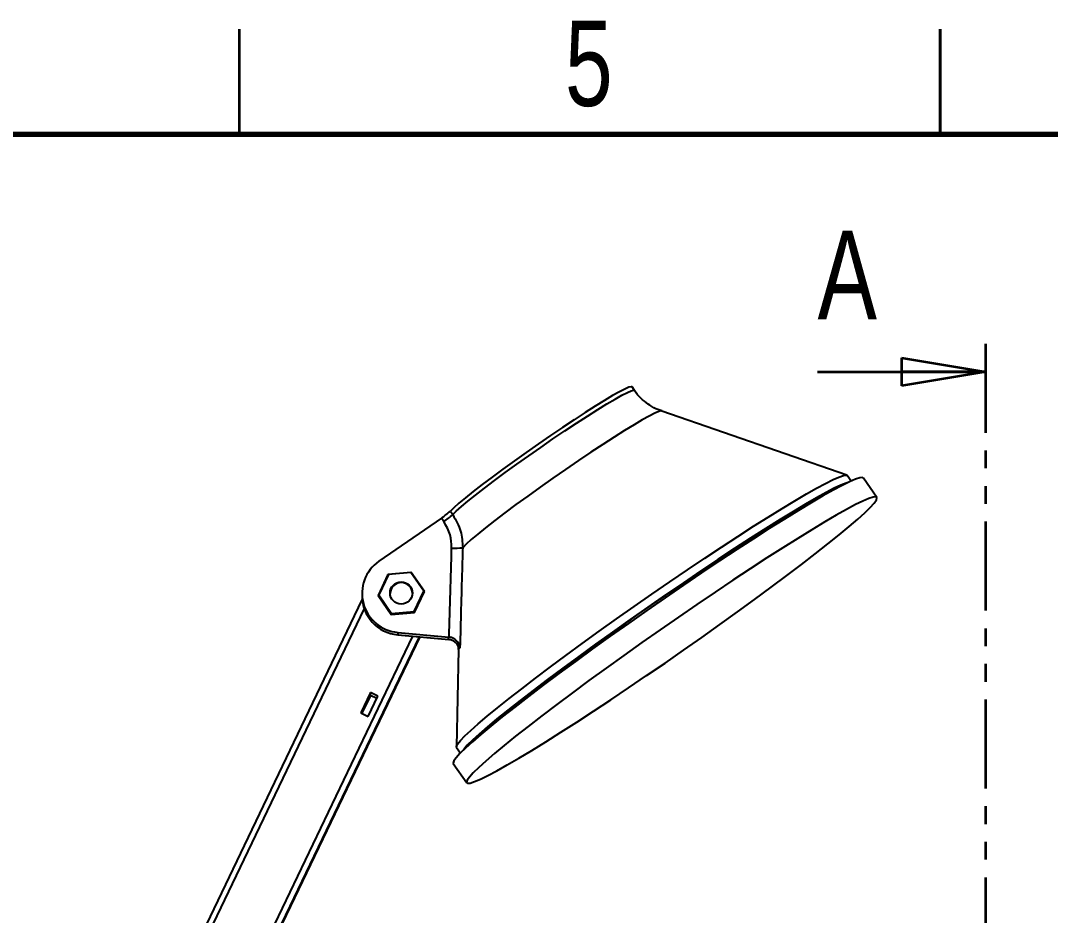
# Model space of a CAD drawing. Header units: millimetres. Extents: x 2 to 418, y 2 to 295.
# Drawn here: x 144.4 to 217.9, y 231.2 to 295.1 of the extents above; entities that cross this region are included whole.
import ezdxf

# ---------------------------------------------------------------- set-up
doc = ezdxf.new("R2010")
doc.units = ezdxf.units.MM
doc.linetypes.add('PHANTOM', pattern=[12.7, 6.35, -1.27, 1.27, -1.27, 1.27, -1.27])
doc.styles.add('SLDTEXTSTYLE0', font='TXT', dxfattribs={"width": 0.75})

# ---------------------------------------------------------------- blocks, each defined once
blk = doc.blocks.new('_Closed')
at = {"color": 0, "linetype": 'ByBlock', "lineweight": -2}
for p, q in [((-1, 0.166667), (0, 0)), ((-1, 0.166667), (-1, -0.166667)), ((0, 0), (-1, -0.166667)), ((0, 0), (-1, 0))]:
    blk.add_line(p, q, dxfattribs=at)

msp = doc.modelspace()

# ---------------------------------------------------------------- linework, layer by layer
at = {"color": 7, "linetype": 'Continuous', "lineweight": 35}
for p, q in [((160, 287), (160, 294.5)), ((210, 294.501), (210, 286.999)), ((210, 287), (210, 294.5)), ((201.256, 270.043), (213.256, 270.043))]:
    msp.add_line(p, q, dxfattribs=at)
at = {"color": 7, "linetype": 'Continuous', "lineweight": 70}
msp.add_line((10, 287), (410, 287), dxfattribs=at)
at = {"color": 7, "linetype": 'PHANTOM', "lineweight": 35}
msp.add_line((213.256, 272.043), (213.256, 160.458), dxfattribs=at)
at = {"color": 7, "linetype": 'Continuous', "lineweight": 25}
for p, q in [((188.194, 268.711), (188.021, 268.959)), ((203.344, 262.654), (190.138, 267.237)), ((203.653, 262.239), (203.383, 262.627)), ((205.487, 261.075), (204.528, 262.451)), ((174.417, 259.601), (169.957, 256.512)), ((174.59, 259.353), (174.417, 259.601)), ((175.057, 260.089), (175.23, 259.841)), ((170.606, 255.58), (169.897, 254.08)), ((170.606, 255.521), (169.913, 254.056)), ((170.632, 255.572), (169.943, 254.113)), ((172.263, 255.718), (170.606, 255.58)), ((170.606, 255.521), (170.606, 255.58)), ((170.608, 255.521), (170.606, 255.521)), ((172.243, 255.706), (170.632, 255.572)), ((173.165, 254.382), (172.243, 255.706)), ((173.211, 254.356), (172.263, 255.718)), ((172.263, 255.678), (172.263, 255.718)), ((172.476, 252.923), (173.165, 254.382)), ((172.485, 252.854), (173.165, 254.293)), ((172.502, 252.856), (173.211, 254.356)), ((173.165, 254.382), (173.165, 254.293)), ((173.194, 254.321), (173.165, 254.363)), ((155.842, 226.802), (168.769, 253.753)), ((168.754, 254.218), (168.754, 254.042)), ((169.897, 254.08), (170.845, 252.718)), ((169.943, 254.113), (170.865, 252.789)), ((169.943, 254.113), (169.943, 254.025)), ((169.943, 254.025), (170.853, 252.718)), ((168.904, 253.139), (156.574, 227.433)), ((170.845, 252.718), (172.502, 252.856)), ((170.865, 252.789), (172.476, 252.923)), ((172.476, 252.923), (172.476, 252.854)), ((170.865, 252.789), (170.865, 252.719)), ((171.299, 251.437), (174.945, 251.105)), ((171.299, 251.437), (171.299, 251.261)), ((160.459, 226.289), (172.389, 251.161)), ((172.828, 251.121), (160.795, 226.034)), ((160.844, 225.996), (172.893, 251.116)), ((171.299, 251.261), (174.945, 250.928)), ((174.945, 251.105), (174.969, 251.102)), ((174.969, 250.926), (174.945, 250.928)), ((175.629, 250.21), (175.488, 243.258)), ((169.349, 247.134), (168.659, 245.694)), ((169.349, 246.934), (168.737, 245.657)), ((169.89, 246.875), (169.349, 247.134)), ((169.349, 246.934), (169.349, 247.134)), ((169.812, 246.713), (169.349, 246.934)), ((169.2, 245.436), (169.89, 246.875)), ((168.659, 245.694), (169.2, 245.436)), ((175.5, 243.212), (175.77, 242.824)), ((175.267, 242.076), (176.226, 240.7))]:
    msp.add_line(p, q, dxfattribs=at)
at = {"color": 7, "linetype": 'Continuous', "lineweight": 25, "flags": 128}
for points in [[(188.021, 268.959), (187.97, 268.976), (187.798, 268.933), (187.516, 268.811), (187.127, 268.612), (186.639, 268.338), (186.061, 267.996), (185.402, 267.59), (184.674, 267.128), (183.89, 266.619), (183.063, 266.07), (182.208, 265.492), (181.339, 264.894), (180.473, 264.288), (179.624, 263.683), (178.807, 263.091), (178.037, 262.521), (177.326, 261.984), (176.688, 261.489), (176.133, 261.045), (175.671, 260.659), (175.31, 260.339), (175.057, 260.089)], [(204.528, 262.451), (204.466, 262.486), (204.274, 262.469), (203.966, 262.37), (203.545, 262.19), (203.014, 261.93), (202.378, 261.592), (201.641, 261.179), (200.809, 260.694), (199.89, 260.142), (198.89, 259.526), (197.818, 258.851), (196.682, 258.123), (195.492, 257.349), (194.256, 256.533), (192.985, 255.683), (191.69, 254.805), (190.38, 253.907), (189.066, 252.996), (187.759, 252.078), (186.469, 251.163), (185.207, 250.256), (183.982, 249.365), (182.805, 248.498), (181.685, 247.661), (180.632, 246.861), (179.653, 246.104), (178.756, 245.397), (177.949, 244.746), (177.238, 244.155), (176.63, 243.629), (176.128, 243.173), (175.737, 242.79), (175.46, 242.483), (175.299, 242.255), (175.255, 242.107), (175.267, 242.076)], [(189.442, 254.167), (190.71, 255.041), (191.969, 255.897), (193.206, 256.728), (194.412, 257.528), (195.577, 258.29), (196.692, 259.007), (197.746, 259.673), (198.731, 260.284), (199.639, 260.834), (200.463, 261.318), (201.196, 261.732), (201.831, 262.074), (202.363, 262.339), (202.788, 262.527), (203.103, 262.635), (203.305, 262.662), (203.383, 262.627)], [(203.443, 262.143), (203.302, 262.099), (202.932, 261.951), (202.452, 261.725), (201.868, 261.421), (201.183, 261.042), (200.404, 260.593), (199.537, 260.075), (198.59, 259.495), (197.569, 258.855), (196.484, 258.163), (195.343, 257.423), (194.156, 256.641), (192.933, 255.825), (191.684, 254.98), (190.419, 254.115), (189.149, 253.235), (187.884, 252.348), (186.635, 251.463), (185.412, 250.585), (184.225, 249.723), (183.084, 248.883), (181.999, 248.072), (180.978, 247.297), (180.03, 246.565), (179.163, 245.882), (178.384, 245.253), (177.7, 244.683), (177.115, 244.177), (176.636, 243.74), (176.265, 243.375), (176.007, 243.085), (175.933, 242.987)], [(202.912, 261.877), (202.581, 261.734), (202.069, 261.483), (201.452, 261.155), (200.735, 260.752), (199.926, 260.279), (199.029, 259.738), (198.054, 259.135), (197.008, 258.475), (195.901, 257.763), (194.741, 257.006), (193.539, 256.21), (192.305, 255.381), (191.05, 254.527), (189.784, 253.655), (188.518, 252.773), (187.262, 251.888), (186.028, 251.008), (184.826, 250.139), (183.667, 249.29), (182.559, 248.468), (181.514, 247.68), (180.538, 246.932), (179.642, 246.231), (178.832, 245.583), (178.116, 244.993), (177.499, 244.467), (176.987, 244.009), (176.584, 243.622), (176.367, 243.393)], [(181.864, 243.626), (182.936, 244.301), (184.072, 245.028), (185.262, 245.803), (186.498, 246.619), (187.769, 247.469), (189.064, 248.346), (190.374, 249.245), (191.688, 250.156), (192.995, 251.073), (194.285, 251.989), (195.547, 252.896), (196.772, 253.786), (197.949, 254.654), (199.069, 255.491), (200.122, 256.291), (201.101, 257.047), (201.998, 257.754), (202.805, 258.406), (203.516, 258.997), (204.124, 259.523), (204.626, 259.979), (205.017, 260.362), (205.294, 260.669), (205.455, 260.897), (205.499, 261.044), (205.424, 261.11), (205.232, 261.093), (204.924, 260.994), (204.503, 260.814), (203.972, 260.554), (203.336, 260.216), (202.599, 259.803), (201.768, 259.318), (200.848, 258.766), (199.849, 258.149), (198.776, 257.475), (197.641, 256.747), (196.45, 255.972), (195.214, 255.157), (193.944, 254.307), (192.648, 253.429), (191.338, 252.531), (190.024, 251.619), (188.717, 250.702), (187.427, 249.787), (186.165, 248.88), (184.94, 247.989), (183.763, 247.122), (182.644, 246.285), (181.59, 245.485), (180.611, 244.728), (179.714, 244.021), (178.907, 243.37), (178.197, 242.779), (177.588, 242.253), (177.086, 241.797), (176.695, 241.414), (176.418, 241.107), (176.257, 240.879), (176.214, 240.731), (176.288, 240.666), (176.48, 240.682), (176.788, 240.781), (177.209, 240.961), (177.74, 241.221), (178.376, 241.559), (179.113, 241.972), (179.945, 242.457), (180.864, 243.01), (181.864, 243.626)], [(175.5, 243.212), (175.492, 243.286), (175.578, 243.46), (175.78, 243.712), (176.095, 244.04), (176.52, 244.441), (177.052, 244.913), (177.688, 245.452), (178.42, 246.052), (179.244, 246.709), (180.152, 247.417), (181.137, 248.171), (182.192, 248.965), (183.306, 249.791), (184.471, 250.643), (185.677, 251.514), (186.914, 252.397), (188.173, 253.284), (189.442, 254.167)]]:
    msp.add_lwpolyline(points, dxfattribs=at)
at = {"color": 8, "linetype": 'Continuous', "lineweight": 25, "flags": 128}
for points in [[(175.23, 259.841), (175.483, 260.091), (175.843, 260.411), (176.305, 260.797), (176.86, 261.241), (177.499, 261.736), (178.21, 262.273), (178.98, 262.843), (179.797, 263.435), (180.646, 264.04), (181.512, 264.646), (182.38, 265.244), (183.235, 265.822), (184.062, 266.371), (184.847, 266.88), (185.575, 267.342), (186.234, 267.748), (186.812, 268.09), (187.3, 268.364), (187.688, 268.563), (187.971, 268.685), (188.142, 268.728), (188.194, 268.711)], [(190.138, 267.237), (190.106, 267.242), (189.932, 267.202), (189.646, 267.081), (189.251, 266.882), (188.755, 266.607), (188.166, 266.261), (187.492, 265.85), (186.745, 265.38), (185.937, 264.859), (185.081, 264.295), (184.19, 263.698), (183.28, 263.076), (182.365, 262.441), (181.46, 261.802), (180.579, 261.169), (179.737, 260.554), (178.947, 259.965), (178.222, 259.413), (177.573, 258.906), (177.012, 258.453), (176.548, 258.061), (176.187, 257.736), (175.936, 257.483)]]:
    msp.add_lwpolyline(points, dxfattribs=at)
at = {"color": 7, "linetype": 'Continuous', "lineweight": 25}
msp.add_circle((171.553, 254.246), 0.799, dxfattribs=at)
for centre, radius, start, end in [((171.214, 264.459), 5.819, 303.39689, 311.33006), ((171.388, 264.209), 5.817, 303.39537, 311.33158), ((175.423, 261.345), 3.895, 265.94795, 277.55936), ((171.546, 254.217), 2.791, 124.7108, 264.92098), ((171.554, 254.193), 0.8, 2.00558, 177.99442), ((171.549, 254.045), 2.795, 180.06937, 264.86276)]:
    msp.add_arc(centre, radius, start, end, dxfattribs=at)
msp.add_ellipse((219.838, 246.924), major_axis=(44.935, -4.104), ratio=0.044497, start_param=3.101907, end_param=3.189406, dxfattribs=at)
for points, knots in [([(190.147, 267.247), (190.053, 267.276), (189.757, 267.37), (189.285, 267.635), (188.766, 268.037), (188.398, 268.407), (188.243, 268.657), (188.206, 268.718)], [0, 0, 0, 0, 0.121251, 0.381818, 0.646819, 0.914082, 1, 1, 1, 1]), ([(175.23, 259.841), (175.452, 259.455), (175.873, 258.721), (175.916, 257.881), (175.936, 257.483)], [0, 0, 0, 0, 0.527115, 1, 1, 1, 1]), ([(175.148, 257.459), (175.134, 257.779), (175.104, 258.454), (174.767, 259.043), (174.59, 259.353)], [0, 0, 0, 0, 0.473395, 1, 1, 1, 1]), ([(174.969, 251.102), (174.969, 251.102), (175.038, 253.221), (175.093, 255.34), (175.148, 257.459)], [0, 0, 0, 0, 0.000058, 1, 1, 1, 1]), ([(175.936, 257.483), (175.92, 256.952), (175.85, 254.57), (175.79, 252.187), (175.743, 250.335)], [0, 0, 0, 0, 0.2230443, 1, 1, 1, 1]), ([(175.743, 250.335), (175.743, 250.336), (175.739, 250.374), (175.714, 250.518), (175.612, 250.737), (175.405, 250.937), (175.191, 251.058), (175.043, 251.087), (174.969, 251.102)], [0, 0, 0, 0, 0.002496, 0.119504, 0.450637, 0.687193, 0.843087, 1, 1, 1, 1]), ([(175.443, 250.679), (175.419, 250.706), (175.353, 250.783), (175.189, 250.878), (175.043, 250.91), (174.969, 250.926)], [0, 0, 0, 0, 0.217875, 0.607663, 1, 1, 1, 1]), ([(175.45, 250.685), (175.453, 250.683), (175.467, 250.672), (175.544, 250.574), (175.632, 250.391), (175.618, 250.253), (175.613, 250.209)], [0, 0, 0, 0, 0.099631, 0.467771, 0.829256, 1, 1, 1, 1])]:
    msp.add_open_spline(points, degree=3, knots=knots, dxfattribs=at)
at = {"color": 8, "linetype": 'Continuous', "lineweight": 25}
msp.add_open_spline([(175.743, 250.335), (175.679, 250.304), (175.604, 250.268), (175.641, 250.217), (175.646, 250.209)], degree=3, knots=[0, 0, 0, 0, 0.850145, 1, 1, 1, 1], dxfattribs=at)

# ---------------------------------------------------------------- block references
at = {"color": 7, "linetype": 'Continuous', "lineweight": 35, "xscale": 6, "yscale": 6}
msp.add_blockref('_Closed', (213.256, 270.043), dxfattribs=at)

# ---------------------------------------------------------------- texts
at = {"color": 7, "linetype": 'Continuous', "lineweight": 0, "insert": (184.939, 295.114), "char_height": 6.096, "attachment_point": 2, "style": 'SLDTEXTSTYLE0'}
msp.add_mtext('5', dxfattribs=at)
at = {"color": 7, "linetype": 'Continuous', "insert": (201.256, 280.126), "char_height": 6.35, "attachment_point": 1, "style": 'SLDTEXTSTYLE0'}
msp.add_mtext('A', dxfattribs=at)

doc.saveas('drawing.dxf')
